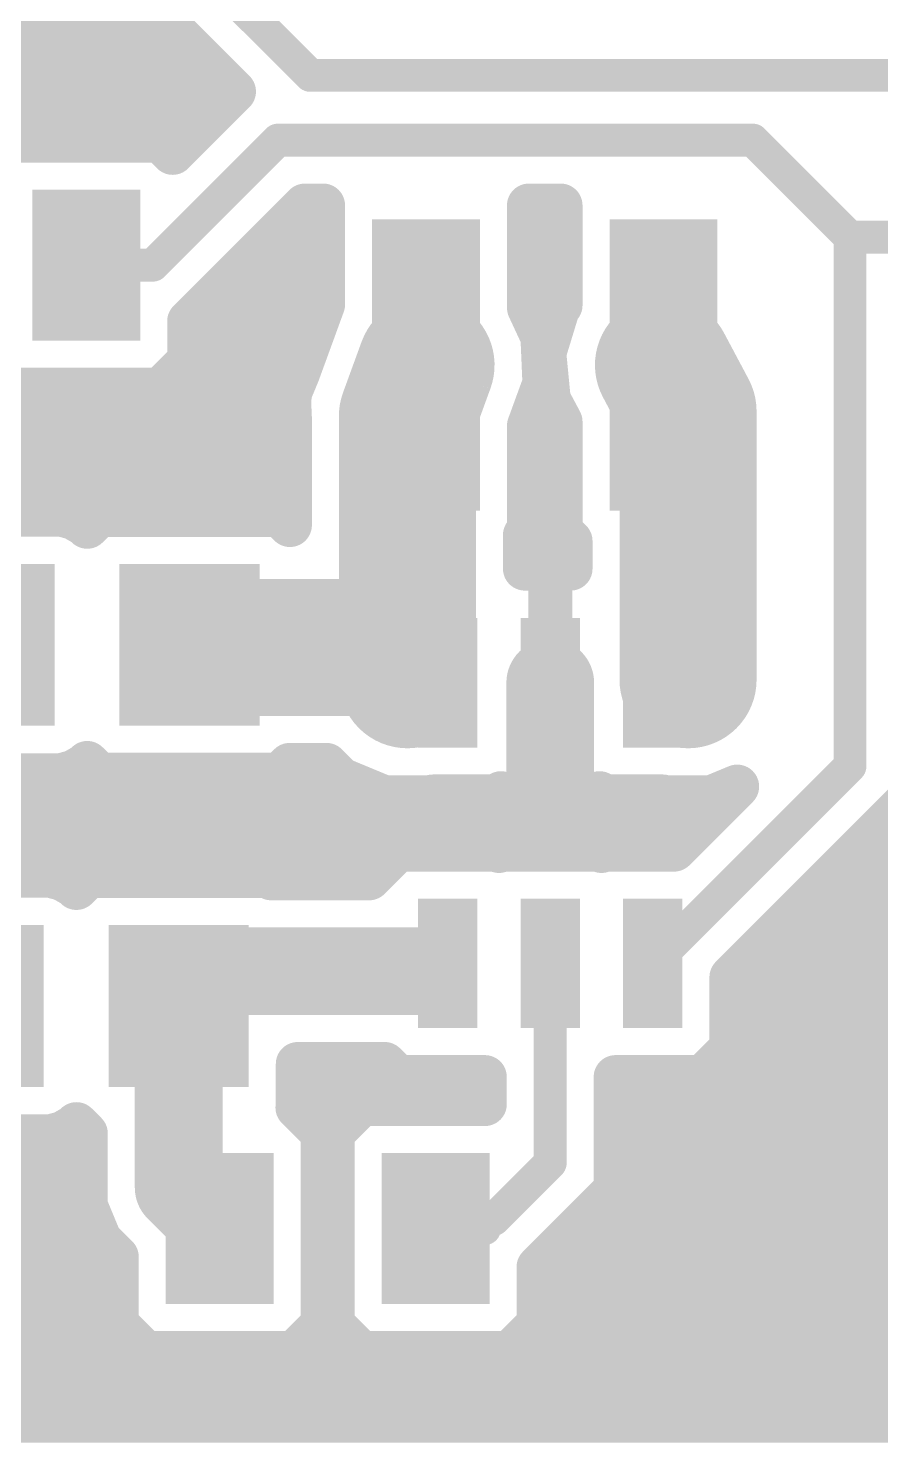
# Model space of a CAD drawing. Extents: x -40.6 to 40.6, y -25.6 to 25.6.
# Drawn here: x -25.71 to -17.82, y -25.57 to -12.46 of the extents above; entities that cross this region are included whole.
import ezdxf

# ---------------------------------------------------------------- set-up
doc = ezdxf.new("R2010")
doc.units = 0
doc.layers.add('16', color=175, linetype='CONTINUOUS')

# ---------------------------------------------------------------- blocks, each defined once
blk = doc.blocks.new('RECT')
blk.add_solid([(-0.5, -0.5), (0.5, -0.5), (-0.5, 0.5), (0.5, 0.5)])

msp = doc.modelspace()

# ---------------------------------------------------------------- linework, layer by layer
at = {"layer": '16'}
for points, const_width in [([(-23.1, -12.9), (-25.5, -10.5)], 0.3048), ([(-25.5292, -11.3272), (-23.8064, -13.05)], 0.4064), ([(-40.3519, -12.5984), (-24.258, -12.5984)], 0.4064), ([(-29.7665, -13.0048), (-23.8516, -13.0048)], 0.4064), ([(-16.4, -12.9), (-23.1, -12.9)], 0.3048), ([(-23.8064, -13.05), (-24.0056, -13.2492)], 0.4064), ([(-24.0056, -13.2492), (-24.3751, -13.6186)], 0.4064), ([(-29.429, -13.4112), (-24.1676, -13.4112)], 0.4064), ([(-25.8637, -13.5054), (-26.1292, -13.7709)], 0.4064), ([(-24.4883, -13.5054), (-25.8637, -13.5054)], 0.4064), ([(-24.5586, -14.6586), (-23.4, -13.5)], 0.3048), ([(-24.3751, -13.6186), (-24.4883, -13.5054)], 0.4064), ([(-23.4, -13.5), (-19, -13.5)], 0.3048), ([(-19, -13.5), (-18.1, -14.4)], 0.3048), ([(-24.2228, -15.1792), (-23.1492, -14.1056)], 0.4064), ([(-23.2676, -14.224), (-22.9808, -14.224)], 0.4064), ([(-23.1492, -14.1056), (-22.9808, -14.1056)], 0.4064), ([(-22.9808, -14.1056), (-22.9808, -15.0221)], 0.4064), ([(-21.0744, -15.0535), (-21.0744, -14.1056)], 0.4064), ([(-21.0744, -14.1056), (-20.7808, -14.1056)], 0.4064), ([(-21.0744, -14.224), (-20.7808, -14.224)], 0.4064), ([(-20.7808, -14.1056), (-20.7808, -15.0301)], 0.4064), ([(-18.1, -19.301), (-18.1, -14.4)], 0.3048), ([(-18.1, -14.4), (-16.5, -14.4)], 0.3048), ([(-25.176, -14.6586), (-24.5586, -14.6586)], 0.3048), ([(-23.674, -14.6304), (-22.9808, -14.6304)], 0.4064), ([(-21.0744, -14.6304), (-20.7808, -14.6304)], 0.4064), ([(-24.0804, -15.0368), (-22.9862, -15.0368)], 0.4064), ([(-22.9808, -15.0221), (-23.2143, -15.6619)], 0.4064), ([(-21.0744, -15.0368), (-20.7864, -15.0368)], 0.4064), ([(-20.9497, -15.3216), (-21.0744, -15.0535)], 0.4064), ([(-20.8052, -15.0597), (-20.9316, -15.4737)], 0.4064), ([(-20.7808, -15.0301), (-20.8052, -15.0597)], 0.4064), ([(-24.2228, -15.5463), (-24.2228, -15.1792)], 0.4064), ([(-22.0276, -15.5844), (-22.2, -16.0568)], 1.27), ([(-19.8276, -15.5844), (-19.6, -16.012)], 1.27), ([(-20.9311, -15.7541), (-20.9497, -15.3216)], 0.4064), ([(-24.2228, -15.4432), (-23.1345, -15.4432)], 0.4064), ([(-20.9444, -15.4432), (-20.9223, -15.4432)], 0.4064), ([(-20.9316, -15.4737), (-20.8899, -15.9046)], 0.4064), ([(-26.1292, -15.5463), (-25.8637, -15.8118)], 0.4064), ([(-24.4883, -15.8118), (-24.2228, -15.5463)], 0.4064), ([(-23.2143, -15.6619), (-23.2882, -15.8403)], 0.4064), ([(-22.2, -16.0568), (-22.2, -18.2)], 1.27), ([(-19.6, -16.012), (-19.6, -18.5)], 1.27), ([(-21.0744, -16.1467), (-20.9311, -15.7541)], 0.4064), ([(-40.3519, -15.8496), (-23.2882, -15.8496)], 0.4064), ([(-25.8637, -15.8118), (-24.4883, -15.8118)], 0.4064), ([(-23.2882, -15.8644), (-23.2965, -15.8871)], 0.4064), ([(-23.2965, -15.8871), (-23.2882, -16.0801)], 0.4064), ([(-23.2882, -15.8403), (-23.2882, -15.8644)], 0.4064), ([(-20.966, -15.8496), (-20.8952, -15.8496)], 0.4064), ([(-20.8899, -15.9046), (-20.7808, -16.1096)], 0.4064), ([(-23.2882, -16.0801), (-23.2882, -17.0671)], 0.4064), ([(-21.0744, -17.1221), (-21.0744, -16.1467)], 0.4064), ([(-20.7808, -16.1096), (-20.7808, -17.1221)], 0.4064), ([(-40.3519, -16.256), (-23.2882, -16.256)], 0.4064), ([(-21.0744, -16.256), (-20.7808, -16.256)], 0.4064), ([(-40.3519, -16.6624), (-23.2882, -16.6624)], 0.4064), ([(-21.0744, -16.6624), (-20.7808, -16.6624)], 0.4064), ([(-25.4092, -16.9696), (-25.9976, -16.9696)], 0.4064), ([(-25.2929, -17.0008), (-25.4092, -16.9696)], 0.4064), ([(-25.0571, -16.9736), (-25.1666, -17.0831)], 0.4064), ([(-23.3817, -16.9736), (-25.0571, -16.9736)], 0.4064), ([(-23.2882, -17.0671), (-23.3817, -16.9736)], 0.4064), ([(-25.1887, -17.0609), (-25.2929, -17.0008)], 0.4064), ([(-25.1666, -17.0831), (-25.1887, -17.0609)], 0.4064), ([(-25.1808, -17.0688), (-25.1523, -17.0688)], 0.4064), ([(-21.0744, -17.0688), (-20.7808, -17.0688)], 0.4064), ([(-21.1118, -17.1595), (-21.0744, -17.1221)], 0.4064), ([(-21.1118, -17.4706), (-21.1118, -17.1595)], 0.4064), ([(-20.7808, -17.1221), (-20.6882, -17.2147)], 0.4064), ([(-20.6882, -17.2147), (-20.6882, -17.4706)], 0.4064), ([(-20.8768, -17.4706), (-21.1118, -17.4706)], 0.4064), ([(-20.6882, -17.4706), (-20.8768, -17.4706)], 0.4064), ([(-20.8768, -17.4706), (-20.8768, -18.5278)], 0.4064), ([(-20.8768, -18.5278), (-20.8768, -17.4706)], 0.4064), ([(-20.8768, -17.4752), (-20.8768, -17.4752)], 0.4064), ([(-24.2194, -18.1768), (-24.1962, -18.2)], 1.27), ([(-24.1962, -18.2), (-22.2, -18.2)], 1.27), ([(-22.2, -18.2), (-22.2, -18.5)], 1.27), ([(-20.8768, -17.8816), (-20.8768, -17.8816)], 0.4064), ([(-20.8768, -18.288), (-20.8768, -18.288)], 0.4064), ([(-20.8768, -18.5278), (-20.8768, -19.8)], 0.8128), ([(-20.8768, -19.585), (-20.8768, -18.5278)], 0.4064), ([(-20.8768, -18.5278), (-20.8768, -18.5278)], 0.4064), ([(-20.8768, -18.5278), (-20.8768, -19.585)], 0.4064), ([(-20.8768, -18.5278), (-20.8768, -18.5278)], 0.4064), ([(-21.7546, -18.6), (-22.2, -18.5)], 0.254), ([(-21.8268, -18.5278), (-21.7546, -18.6)], 0.254), ([(-19.9268, -18.5278), (-19.899, -18.5)], 0.254), ([(-19.899, -18.5), (-19.6, -18.5)], 0.254), ([(-19.6, -18.5), (-19.3, -18.5)], 0.254), ([(-20.8768, -18.6944), (-20.8768, -18.6944)], 0.4064), ([(-20.8768, -19.1008), (-20.8768, -19.1008)], 0.4064), ([(-25.2929, -19.3528), (-25.1887, -19.2927)], 0.4064), ([(-25.1887, -19.2927), (-25.1666, -19.2705)], 0.4064), ([(-25.1666, -19.2705), (-25.0571, -19.38)], 0.4064), ([(-23.3817, -19.38), (-23.2899, -19.2882)], 0.4064), ([(-23.2899, -19.2882), (-22.9507, -19.2882)], 0.4064), ([(-22.9507, -19.2882), (-22.8164, -19.4225)], 0.4064), ([(-25.9976, -19.384), (-25.4092, -19.384)], 0.4064), ([(-25.4092, -19.384), (-25.2929, -19.3528)], 0.4064), ([(-25.0571, -19.38), (-23.3817, -19.38)], 0.4064), ([(-22.8164, -19.4225), (-22.4165, -19.5882)], 0.4064), ([(-19.9268, -21.1278), (-18.1, -19.301)], 0.3048), ([(-28.9237, -19.5072), (-22.612, -19.5072)], 0.4064), ([(-25.6, -19.8), (-26.2194, -19.8)], 0.8128), ([(-20.8768, -19.8), (-25.6, -19.8)], 0.8128), ([(-22.4165, -19.5882), (-21.9835, -19.5882)], 0.4064), ([(-21.9835, -19.5882), (-21.9662, -19.581)], 0.4064), ([(-21.9662, -19.581), (-21.3641, -19.581)], 0.4064), ([(-21.3641, -19.581), (-21.3338, -19.5507)], 0.4064), ([(-21.3338, -19.5507), (-21.3283, -19.5538)], 0.4064), ([(-21.3283, -19.5538), (-21.212, -19.585)], 0.4064), ([(-21.212, -19.585), (-20.8768, -19.585)], 0.4064), ([(-20.8768, -19.5072), (-20.8768, -19.5072)], 0.4064), ([(-20.8768, -19.585), (-20.5416, -19.585)], 0.4064), ([(-20.5416, -19.585), (-20.4253, -19.5538)], 0.4064), ([(-20.4253, -19.5538), (-20.4198, -19.5507)], 0.4064), ([(-20.4198, -19.5507), (-20.3895, -19.581)], 0.4064), ([(-20.3895, -19.581), (-19.8338, -19.581)], 0.4064), ([(-19.8338, -19.581), (-19.8165, -19.5882)], 0.4064), ([(-19.8165, -19.5882), (-19.3835, -19.5882)], 0.4064), ([(-19.1447, -19.4893), (-19.73, -20.0746)], 0.4064), ([(-19.3835, -19.5882), (-19.1447, -19.4893)], 0.4064), ([(-19.188, -19.5072), (-19.1626, -19.5072)], 0.4064), ([(-17.8492, -19.9066), (-17.4944, -19.5518)], 0.4064), ([(-28.5863, -19.9136), (-19.569, -19.9136)], 0.4064), ([(-19.1986, -21.256), (-17.8492, -19.9066)], 0.4064), ([(-17.8562, -19.9136), (-10.1156, -19.9136)], 0.4064), ([(-22.2895, -20.0746), (-22.555, -20.3401)], 0.4064), ([(-21.3641, -20.0746), (-22.2895, -20.0746)], 0.4064), ([(-21.3518, -20.0869), (-21.3641, -20.0746)], 0.4064), ([(-21.3395, -20.0746), (-21.3518, -20.0869)], 0.4064), ([(-20.4141, -20.0746), (-21.3395, -20.0746)], 0.4064), ([(-20.4018, -20.0869), (-20.4141, -20.0746)], 0.4064), ([(-20.3895, -20.0746), (-20.4018, -20.0869)], 0.4064), ([(-19.73, -20.0746), (-20.3895, -20.0746)], 0.4064), ([(-25.5092, -20.316), (-26.0976, -20.316)], 0.4064), ([(-25.3929, -20.3472), (-25.5092, -20.316)], 0.4064), ([(-25.4943, -20.32), (-22.5349, -20.32)], 0.4064), ([(-25.2887, -20.4073), (-25.3929, -20.3472)], 0.4064), ([(-25.1571, -20.32), (-25.2666, -20.4295)], 0.4064), ([(-23.4817, -20.32), (-25.1571, -20.32)], 0.4064), ([(-23.4613, -20.3404), (-23.4817, -20.32)], 0.4064), ([(-22.555, -20.3404), (-23.4613, -20.3404)], 0.4064), ([(-22.555, -20.3401), (-22.555, -20.3404)], 0.4064), ([(-18.2626, -20.32), (-13.0815, -20.32)], 0.4064), ([(-25.2666, -20.4295), (-25.2887, -20.4073)], 0.4064), ([(-18.669, -20.7264), (-17.4855, -20.7264)], 0.4064), ([(-24.3194, -21.5232), (-23.8962, -21.2)], 0.8128), ([(-23.8962, -21.2), (-22.3, -21.2)], 0.8128), ([(-22.3, -21.2), (-22.2, -21.2)], 0.8128), ([(-22.2, -21.2), (-22, -21.2)], 0.8128), ([(-19.0754, -21.1328), (-17.4968, -21.1328)], 0.4064), ([(-22.2, -21.2), (-22.3, -21.2)], 0.254), ([(-22.3, -21.2), (-22.2, -21.2)], 0.254), ([(-22, -21.2), (-22.2, -21.2)], 0.254), ([(-22, -21.2), (-22.2, -21.2)], 0.254), ([(-21.8546, -21.1), (-22, -21.2)], 0.254), ([(-21.8268, -21.1278), (-21.8546, -21.1)], 0.254), ([(-20.8768, -21.1278), (-20.8768, -22.9768)], 0.3048), ([(-19.1986, -21.9155), (-19.1986, -21.256)], 0.4064), ([(-24.3194, -23.205), (-24.3194, -21.5232)], 0.8128), ([(-19.1986, -21.5392), (-16.5114, -21.5392)], 0.4064), ([(-19.4641, -22.181), (-19.1986, -21.9155)], 0.4064), ([(-19.2287, -21.9456), (-17.4968, -21.9456)], 0.4064), ([(-23.2162, -22.4609), (-23.2162, -22.0596)], 0.4064), ([(-23.2162, -22.0596), (-22.4109, -22.0596)], 0.4064), ([(-22.4109, -22.0596), (-22.2895, -22.181)], 0.4064), ([(-22.2895, -22.181), (-21.4824, -22.181)], 0.4064), ([(-21.4824, -22.181), (-21.4824, -22.4322)], 0.4064), ([(-20.2712, -23.2276), (-20.2712, -22.181)], 0.4064), ([(-20.2712, -22.181), (-19.4641, -22.181)], 0.4064), ([(-23.2194, -22.4641), (-23.2162, -22.4609)], 0.4064), ([(-22.9858, -22.6977), (-23.2194, -22.4641)], 0.4064), ([(-23.2162, -22.352), (-21.4824, -22.352)], 0.4064), ([(-22.6267, -22.4322), (-22.8922, -22.6977)], 0.4064), ([(-21.4824, -22.4322), (-22.6267, -22.4322)], 0.4064), ([(-20.2712, -22.352), (-17.4968, -22.352)], 0.4064), ([(-26.0976, -22.7304), (-25.5092, -22.7304)], 0.4064), ([(-25.5092, -22.7304), (-25.3929, -22.6992)], 0.4064), ([(-25.3929, -22.6992), (-25.2887, -22.6391)], 0.4064), ([(-25.2887, -22.6391), (-25.2666, -22.6169)], 0.4064), ([(-25.2666, -22.6169), (-25.179, -22.7045)], 0.4064), ([(-25.179, -22.7045), (-25.179, -23.376)], 0.4064), ([(-22.9858, -24.4731), (-22.9858, -22.6977)], 0.4064), ([(-22.8922, -22.6977), (-22.8922, -24.4731)], 0.4064), ([(-29.6303, -22.7584), (-25.179, -22.7584)], 0.4064), ([(-22.9858, -22.7584), (-22.8922, -22.7584)], 0.4064), ([(-20.2712, -22.7584), (-17.202, -22.7584)], 0.4064), ([(-23.939, -23.5854), (-24.3194, -23.205)], 0.8128), ([(-20.8768, -22.9768), (-21.4, -23.5)], 0.3048), ([(-29.6464, -23.1648), (-25.179, -23.1648)], 0.4064), ([(-22.9858, -23.1648), (-22.8922, -23.1648)], 0.4064), ([(-20.8798, -23.8362), (-20.2712, -23.2276)], 0.4064), ([(-20.2712, -23.1648), (-15.3492, -23.1648)], 0.4064), ([(-25.179, -23.376), (-25.0481, -23.6919)], 0.4064), ([(-29.8177, -23.5712), (-25.0981, -23.5712)], 0.4064), ([(-22.9858, -23.5712), (-22.8922, -23.5712)], 0.4064), ([(-21.4854, -23.5854), (-21.939, -23.5854)], 0.3048), ([(-21.4, -23.5), (-21.4854, -23.5854)], 0.254), ([(-20.6148, -23.5712), (-15.3492, -23.5712)], 0.4064), ([(-25.0481, -23.6919), (-24.8922, -23.8479)], 0.4064), ([(-24.8922, -23.8479), (-24.8922, -24.4731)], 0.4064), ([(-20.9858, -23.9422), (-20.8798, -23.8362)], 0.4064), ([(-30.272, -23.9776), (-24.8922, -23.9776)], 0.4064), ([(-22.9858, -23.9776), (-22.8922, -23.9776)], 0.4064), ([(-20.9858, -24.4731), (-20.9858, -23.9422)], 0.4064), ([(-20.9858, -23.9776), (-15.2354, -23.9776)], 0.4064), ([(-39.4788, -24.384), (-24.8922, -24.384)], 0.4064), ([(-22.9858, -24.384), (-22.8922, -24.384)], 0.4064), ([(-20.9858, -24.384), (-15.2354, -24.384)], 0.4064), ([(-24.8922, -24.4731), (-24.6267, -24.7386)], 0.4064), ([(-23.2513, -24.7386), (-22.9858, -24.4731)], 0.4064), ([(-22.8922, -24.4731), (-22.6267, -24.7386)], 0.4064), ([(-21.2513, -24.7386), (-20.9858, -24.4731)], 0.4064), ([(-39.126, -24.7904), (-15.0259, -24.7904)], 0.4064), ([(-24.6267, -24.7386), (-23.2513, -24.7386)], 0.4064), ([(-22.6267, -24.7386), (-21.2513, -24.7386)], 0.4064), ([(-38.8985, -25.1968), (11.8785, -25.1968)], 0.4064), ([(38.5318, -25.3659), (-38.3311, -25.3659)], 0.4064)]:
    msp.add_lwpolyline(points, dxfattribs=dict(at, const_width=const_width))
for points, const_width in [([(-24.258, -12.7, 1), (-24.258, -12.4968)], 0.2032), ([(-23.8516, -13.1064, 1), (-23.8516, -12.9032)], 0.2032), ([(-23.1, -12.8238, 1), (-23.1, -12.9762)], 0.1524), ([(-23.1539, -12.9539, 1), (-23.0461, -12.8461)], 0.1524), ([(-23.7346, -13.1218, 1), (-23.8783, -12.9782)], 0.2032), ([(-23.8783, -13.1218, 1), (-23.7346, -12.9782)], 0.2032), ([(-24.0774, -13.1773, 1), (-23.9338, -13.321)], 0.2032), ([(-23.9338, -13.321, 1), (-24.0774, -13.1773)], 0.2032), ([(-24.1676, -13.5128, 1), (-24.1676, -13.3096)], 0.2032), ([(-25.7919, -13.5772, 1), (-25.9356, -13.4336)], 0.2032), ([(-24.4164, -13.4336, 1), (-24.5601, -13.5772)], 0.2032), ([(-24.4883, -13.607, 1), (-24.4883, -13.4038)], 0.2032), ([(-23.4, -13.4238, 1), (-23.4, -13.5762)], 0.1524), ([(-23.3461, -13.5539, 1), (-23.4539, -13.4461)], 0.1524), ([(-18.9461, -13.4461, 1), (-19.0539, -13.5539)], 0.1524), ([(-19, -13.5762, 1), (-19, -13.4238)], 0.1524), ([(-24.4469, -13.5468, 1), (-24.3032, -13.6905)], 0.2032), ([(-24.4469, -13.6905, 1), (-24.3032, -13.5468)], 0.2032), ([(-23.2676, -14.1224, 1), (-23.2676, -14.3256)], 0.2032), ([(-23.1492, -14.004, 1), (-23.1492, -14.2072)], 0.2032), ([(-23.0773, -14.1774, 1), (-23.221, -14.0338)], 0.2032), ([(-22.8792, -14.1056, 1), (-23.0824, -14.1056)], 0.2032), ([(-22.9808, -14.2072, 1), (-22.9808, -14.004)], 0.2032), ([(-22.9808, -14.3256, 1), (-22.9808, -14.1224)], 0.2032), ([(-20.9728, -14.1056, 1), (-21.176, -14.1056)], 0.2032), ([(-21.0744, -14.004, 1), (-21.0744, -14.2072)], 0.2032), ([(-21.0744, -14.1224, 1), (-21.0744, -14.3256)], 0.2032), ([(-20.6792, -14.1056, 1), (-20.8824, -14.1056)], 0.2032), ([(-20.7808, -14.2072, 1), (-20.7808, -14.004)], 0.2032), ([(-20.7808, -14.3256, 1), (-20.7808, -14.1224)], 0.2032), ([(-18.0238, -14.4, 1), (-18.1762, -14.4)], 0.1524), ([(-18.1, -14.3238, 1), (-18.1, -14.4762)], 0.1524), ([(-18.1539, -14.4539, 1), (-18.0461, -14.3461)], 0.1524), ([(-25.176, -14.5824, 1), (-25.176, -14.7348)], 0.1524), ([(-24.6125, -14.6047, 1), (-24.5047, -14.7125)], 0.1524), ([(-24.5586, -14.7348, 1), (-24.5586, -14.5824)], 0.1524), ([(-23.674, -14.5288, 1), (-23.674, -14.732)], 0.2032), ([(-22.9808, -14.732, 1), (-22.9808, -14.5288)], 0.2032), ([(-21.0744, -14.5288, 1), (-21.0744, -14.732)], 0.2032), ([(-20.7808, -14.732, 1), (-20.7808, -14.5288)], 0.2032), ([(-24.0804, -14.9352, 1), (-24.0804, -15.1384)], 0.2032), ([(-23.0824, -15.0221, 1), (-22.8792, -15.0221)], 0.2032), ([(-22.8854, -15.0569, 1), (-23.0762, -14.9873)], 0.2032), ([(-22.9862, -15.1384, 1), (-22.9862, -14.9352)], 0.2032), ([(-21.0744, -14.9352, 1), (-21.0744, -15.1384)], 0.2032), ([(-20.9823, -15.0106, 1), (-21.1665, -15.0963)], 0.2032), ([(-20.8836, -14.9951, 1), (-20.7268, -15.1243)], 0.2032), ([(-20.708, -15.0893, 1), (-20.9024, -15.03)], 0.2032), ([(-20.8824, -15.0301, 1), (-20.6792, -15.0301)], 0.2032), ([(-20.7024, -15.0946, 1), (-20.8592, -14.9655)], 0.2032), ([(-20.7864, -15.1384, 1), (-20.7864, -14.9352)], 0.2032), ([(-24.1212, -15.1792, 1), (-24.3244, -15.1792)], 0.2032), ([(-24.2946, -15.1074, 1), (-24.151, -15.2511)], 0.2032), ([(-21.7293, -15.6932, 1), (-22.3259, -15.4756)], 0.635), ([(-21.176, -15.0535, 1), (-20.9728, -15.0535)], 0.2032), ([(-19.5473, -15.4352, 1), (-20.1079, -15.7336)], 0.635), ([(-20.8481, -15.3173, 1), (-21.0512, -15.326)], 0.2032), ([(-21.0418, -15.3645, 1), (-20.8575, -15.2788)], 0.2032), ([(-24.2228, -15.3416, 1), (-24.2228, -15.5448)], 0.2032), ([(-23.1345, -15.5448, 1), (-23.1345, -15.3416)], 0.2032), ([(-20.9444, -15.3416, 1), (-20.9444, -15.5448)], 0.2032), ([(-20.8305, -15.4639, 1), (-21.0327, -15.4835)], 0.2032), ([(-20.9223, -15.5448, 1), (-20.9223, -15.3416)], 0.2032), ([(-24.3244, -15.5463, 1), (-24.1212, -15.5463)], 0.2032), ([(-24.151, -15.6182, 1), (-24.2946, -15.4745)], 0.2032), ([(-23.1204, -15.7008, 1), (-23.3081, -15.623)], 0.2032), ([(-21.8825, -16.0568, 1), (-22.5175, -16.0568)], 0.635), ([(-21.0288, -15.4441, 1), (-20.8344, -15.5034)], 0.2032), ([(-19.2825, -16.012, 1), (-19.9175, -16.012)], 0.635), ([(-23.3097, -15.627, 1), (-23.1188, -15.6967)], 0.2032), ([(-20.8357, -15.789, 1), (-21.0266, -15.7193)], 0.2032), ([(-19.8803, -16.1612, 1), (-19.3197, -15.8628)], 0.635), ([(-25.9356, -15.8836, 1), (-25.7919, -15.74)], 0.2032), ([(-24.5601, -15.74, 1), (-24.4164, -15.8836)], 0.2032), ([(-24.4883, -15.9134, 1), (-24.4883, -15.7102)], 0.2032), ([(-23.1949, -15.8827, 1), (-23.398, -15.8914)], 0.2032), ([(-23.1866, -15.8403, 1), (-23.3898, -15.8403)], 0.2032), ([(-23.3821, -15.8015, 1), (-23.1943, -15.8792)], 0.2032), ([(-23.1928, -15.8993, 1), (-23.3836, -15.8296)], 0.2032), ([(-23.2882, -15.9512, 1), (-23.2882, -15.748)], 0.2032), ([(-22.4983, -15.948, 1), (-21.9017, -16.1656)], 0.635), ([(-20.966, -15.748, 1), (-20.966, -15.9512)], 0.2032), ([(-21.0326, -15.7585, 1), (-20.8296, -15.7498)], 0.2032), ([(-20.8002, -15.8569, 1), (-20.9796, -15.9524)], 0.2032), ([(-20.8952, -15.9512, 1), (-20.8952, -15.748)], 0.2032), ([(-23.3919, -15.8522, 1), (-23.201, -15.9219)], 0.2032), ([(-23.3898, -15.8644, 1), (-23.1866, -15.8644)], 0.2032), ([(-20.991, -15.9144, 1), (-20.7888, -15.8948)], 0.2032), ([(-23.1866, -16.0801, 1), (-23.3898, -16.0801)], 0.2032), ([(-23.3897, -16.0844, 1), (-23.1867, -16.0757)], 0.2032), ([(-20.9728, -16.1467, 1), (-21.176, -16.1467)], 0.2032), ([(-20.6792, -16.1096, 1), (-20.8824, -16.1096)], 0.2032), ([(-20.8705, -16.1573, 1), (-20.6911, -16.0619)], 0.2032), ([(-23.2882, -16.3576, 1), (-23.2882, -16.1544)], 0.2032), ([(-21.0744, -16.1544, 1), (-21.0744, -16.3576)], 0.2032), ([(-21.1698, -16.1119, 1), (-20.979, -16.1815)], 0.2032), ([(-20.7808, -16.3576, 1), (-20.7808, -16.1544)], 0.2032), ([(-23.2882, -16.764, 1), (-23.2882, -16.5608)], 0.2032), ([(-21.0744, -16.5608, 1), (-21.0744, -16.764)], 0.2032), ([(-20.7808, -16.764, 1), (-20.7808, -16.5608)], 0.2032), ([(-25.3829, -16.8715, 1), (-25.4355, -17.0677)], 0.2032), ([(-25.4092, -17.0712, 1), (-25.4092, -16.868)], 0.2032), ([(-25.0571, -16.872, 1), (-25.0571, -17.0752)], 0.2032), ([(-24.9853, -17.0454, 1), (-25.129, -16.9018)], 0.2032), ([(-23.3098, -16.9018, 1), (-23.4535, -17.0454)], 0.2032), ([(-23.3817, -17.0752, 1), (-23.3817, -16.872)], 0.2032), ([(-25.2421, -16.9128, 1), (-25.3437, -17.0887)], 0.2032), ([(-25.3192, -17.0989, 1), (-25.2666, -16.9026)], 0.2032), ([(-25.1168, -16.9891, 1), (-25.2605, -17.1328)], 0.2032), ([(-25.1808, -16.9672, 1), (-25.1808, -17.1704)], 0.2032), ([(-25.2395, -17.1489, 1), (-25.1379, -16.973)], 0.2032), ([(-25.1523, -17.1704, 1), (-25.1523, -16.9672)], 0.2032), ([(-23.36, -17.1389, 1), (-23.2164, -16.9952)], 0.2032), ([(-21.0744, -16.9672, 1), (-21.0744, -17.1704)], 0.2032), ([(-20.7808, -17.1704, 1), (-20.7808, -16.9672)], 0.2032), ([(-25.2384, -17.0112, 1), (-25.0947, -17.1549)], 0.2032), ([(-25.2384, -17.1549, 1), (-25.0947, -17.0112)], 0.2032), ([(-23.3898, -17.0671, 1), (-23.1866, -17.0671)], 0.2032), ([(-21.0102, -17.1595, 1), (-21.2134, -17.1595)], 0.2032), ([(-21.1836, -17.0877, 1), (-21.04, -17.2314)], 0.2032), ([(-21.176, -17.1221, 1), (-20.9728, -17.1221)], 0.2032), ([(-21.0026, -17.194, 1), (-21.1462, -17.0503)], 0.2032), ([(-20.709, -17.0503, 1), (-20.8526, -17.194)], 0.2032), ([(-20.8824, -17.1221, 1), (-20.6792, -17.1221)], 0.2032), ([(-20.5866, -17.2147, 1), (-20.7898, -17.2147)], 0.2032), ([(-20.76, -17.2866, 1), (-20.6164, -17.1429)], 0.2032), ([(-21.1118, -17.369, 1), (-21.1118, -17.5722)], 0.2032), ([(-20.8768, -17.369, 1), (-20.8768, -17.5722)], 0.2032), ([(-20.7752, -17.4706, 1), (-20.9784, -17.4706)], 0.2032), ([(-20.7752, -17.4706, 1), (-20.9784, -17.4706)], 0.2032), ([(-20.8768, -17.3736, 1), (-20.8768, -17.5768)], 0.2032), ([(-20.8768, -17.5722, 1), (-20.8768, -17.369)], 0.2032), ([(-20.8768, -17.5768, 1), (-20.8768, -17.3736)], 0.2032), ([(-20.6882, -17.5722, 1), (-20.6882, -17.369)], 0.2032), ([(-21.2134, -17.4706, 1), (-21.0102, -17.4706)], 0.2032), ([(-20.7898, -17.4706, 1), (-20.5866, -17.4706)], 0.2032), ([(-23.9949, -17.9523, 1), (-24.4439, -18.4013)], 0.635), ([(-24.1962, -17.8825, 1), (-24.1962, -18.5175)], 0.635), ([(-24.4207, -18.4245, 1), (-23.9717, -17.9755)], 0.635), ([(-21.8825, -18.2, 1), (-22.5175, -18.2)], 0.635), ([(-22.2, -18.5175, 1), (-22.2, -17.8825)], 0.635), ([(-20.8768, -17.78, 1), (-20.8768, -17.9832)], 0.2032), ([(-20.8768, -17.9832, 1), (-20.8768, -17.78)], 0.2032), ([(-22.5175, -18.2, 1), (-21.8825, -18.2)], 0.635), ([(-20.8768, -18.1864, 1), (-20.8768, -18.3896)], 0.2032), ([(-20.8768, -18.3896, 1), (-20.8768, -18.1864)], 0.2032), ([(-22.5175, -18.5, 1), (-21.8825, -18.5)], 0.635), ([(-20.6736, -18.5278, 1), (-21.08, -18.5278)], 0.4064), ([(-19.9175, -18.5, 1), (-19.2825, -18.5)], 0.635), ([(-20.7752, -18.5278, 1), (-20.9784, -18.5278)], 0.2032), ([(-20.8768, -18.4262, 1), (-20.8768, -18.6294)], 0.2032), ([(-20.7752, -18.5278, 1), (-20.9784, -18.5278)], 0.2032), ([(-20.8768, -18.4262, 1), (-20.8768, -18.6294)], 0.2032), ([(-20.8768, -18.6294, 1), (-20.8768, -18.4262)], 0.2032), ([(-20.8768, -18.6294, 1), (-20.8768, -18.4262)], 0.2032), ([(-22.1861, -18.438, 1), (-22.2139, -18.562)], 0.127), ([(-21.7819, -18.4829, 1), (-21.8717, -18.5727)], 0.127), ([(-21.7685, -18.662, 1), (-21.7407, -18.538)], 0.127), ([(-20.9784, -18.5278, 1), (-20.7752, -18.5278)], 0.2032), ([(-20.9784, -18.5278, 1), (-20.7752, -18.5278)], 0.2032), ([(-19.9717, -18.4829, 1), (-19.8819, -18.5727)], 0.127), ([(-19.899, -18.4365, 1), (-19.899, -18.5635)], 0.127), ([(-19.8541, -18.5449, 1), (-19.9439, -18.4551)], 0.127), ([(-19.6, -18.4365, 1), (-19.6, -18.5635)], 0.127), ([(-19.6, -18.5635, 1), (-19.6, -18.4365)], 0.127), ([(-19.3, -18.5635, 1), (-19.3, -18.4365)], 0.127), ([(-21.7995, -18.6449, 1), (-21.7097, -18.5551)], 0.127), ([(-20.8768, -18.5928, 1), (-20.8768, -18.796)], 0.2032), ([(-20.8768, -18.796, 1), (-20.8768, -18.5928)], 0.2032), ([(-20.8768, -18.9992, 1), (-20.8768, -19.2024)], 0.2032), ([(-20.8768, -19.2024, 1), (-20.8768, -18.9992)], 0.2032), ([(-25.2605, -19.2208, 1), (-25.1168, -19.3645)], 0.2032), ([(-25.0947, -19.1987, 1), (-25.2384, -19.3424)], 0.2032), ([(-25.1379, -19.3806, 1), (-25.2395, -19.2047)], 0.2032), ([(-25.0947, -19.3424, 1), (-25.2384, -19.1987)], 0.2032), ([(-23.2899, -19.1866, 1), (-23.2899, -19.3898)], 0.2032), ([(-23.218, -19.36, 1), (-23.3617, -19.2164)], 0.2032), ([(-22.8789, -19.2164, 1), (-23.0226, -19.36)], 0.2032), ([(-22.9507, -19.3898, 1), (-22.9507, -19.1866)], 0.2032), ([(-25.4355, -19.2859, 1), (-25.3829, -19.4821)], 0.2032), ([(-25.4092, -19.4856, 1), (-25.4092, -19.2824)], 0.2032), ([(-25.3437, -19.2649, 1), (-25.2421, -19.4408)], 0.2032), ([(-25.2666, -19.451, 1), (-25.3192, -19.2547)], 0.2032), ([(-25.0571, -19.2784, 1), (-25.0571, -19.4816)], 0.2032), ([(-25.129, -19.4518, 1), (-24.9853, -19.3082)], 0.2032), ([(-23.4535, -19.3082, 1), (-23.3098, -19.4518)], 0.2032), ([(-23.3817, -19.4816, 1), (-23.3817, -19.2784)], 0.2032), ([(-22.7775, -19.3287, 1), (-22.8553, -19.5164)], 0.2032), ([(-22.8883, -19.4944, 1), (-22.7446, -19.3507)], 0.2032), ([(-18.1762, -19.301, 1), (-18.0238, -19.301)], 0.1524), ([(-18.0461, -19.3549, 1), (-18.1539, -19.2471)], 0.1524), ([(-25.6, -19.5968, 1), (-25.6, -20.0032)], 0.4064), ([(-25.6, -20.0032, 1), (-25.6, -19.5968)], 0.4064), ([(-22.612, -19.6088, 1), (-22.612, -19.4056)], 0.2032), ([(-22.4165, -19.4866, 1), (-22.4165, -19.6898)], 0.2032), ([(-22.4553, -19.6821, 1), (-22.3776, -19.4943)], 0.2032), ([(-22.0224, -19.4943, 1), (-21.9447, -19.6821)], 0.2032), ([(-21.9662, -19.4794, 1), (-21.9662, -19.6826)], 0.2032), ([(-21.9273, -19.6749, 1), (-22.005, -19.4871)], 0.2032), ([(-21.9835, -19.6898, 1), (-21.9835, -19.4866)], 0.2032), ([(-21.2829, -19.4627, 1), (-21.3846, -19.6386)], 0.2032), ([(-21.302, -19.4557, 1), (-21.3546, -19.652)], 0.2032), ([(-21.2619, -19.6225, 1), (-21.4056, -19.4788)], 0.2032), ([(-21.3791, -19.6418, 1), (-21.2774, -19.4659)], 0.2032), ([(-21.3641, -19.6826, 1), (-21.3641, -19.4794)], 0.2032), ([(-21.212, -19.4834, 1), (-21.212, -19.6866)], 0.2032), ([(-21.2383, -19.6831, 1), (-21.1857, -19.4869)], 0.2032), ([(-20.8768, -19.4056, 1), (-20.8768, -19.6088)], 0.2032), ([(-20.8768, -19.4834, 1), (-20.8768, -19.6866)], 0.2032), ([(-20.8768, -20.0032, 1), (-20.8768, -19.5968)], 0.4064), ([(-20.8768, -19.6088, 1), (-20.8768, -19.4056)], 0.2032), ([(-20.8768, -19.6866, 1), (-20.8768, -19.4834)], 0.2032), ([(-20.5679, -19.4869, 1), (-20.5153, -19.6831)], 0.2032), ([(-20.5416, -19.6866, 1), (-20.5416, -19.4834)], 0.2032), ([(-20.4762, -19.4659, 1), (-20.3745, -19.6418)], 0.2032), ([(-20.348, -19.4788, 1), (-20.4917, -19.6225)], 0.2032), ([(-20.3895, -19.4794, 1), (-20.3895, -19.6826)], 0.2032), ([(-20.369, -19.6386, 1), (-20.4707, -19.4627)], 0.2032), ([(-20.399, -19.652, 1), (-20.4516, -19.4557)], 0.2032), ([(-19.795, -19.4871, 1), (-19.8727, -19.6749)], 0.2032), ([(-19.8165, -19.4866, 1), (-19.8165, -19.6898)], 0.2032), ([(-19.8553, -19.6821, 1), (-19.7776, -19.4943)], 0.2032), ([(-19.8338, -19.6826, 1), (-19.8338, -19.4794)], 0.2032), ([(-19.4224, -19.4943, 1), (-19.3447, -19.6821)], 0.2032), ([(-19.3835, -19.6898, 1), (-19.3835, -19.4866)], 0.2032), ([(-19.188, -19.4056, 1), (-19.188, -19.6088)], 0.2032), ([(-19.0729, -19.5611, 1), (-19.2166, -19.4174)], 0.2032), ([(-19.1058, -19.5831, 1), (-19.1836, -19.3954)], 0.2032), ([(-19.1626, -19.6088, 1), (-19.1626, -19.4056)], 0.2032), ([(-21.4359, -19.5092, 1), (-21.2922, -19.6528)], 0.2032), ([(-20.9784, -19.585, 1), (-20.7752, -19.585)], 0.2032), ([(-20.9784, -19.585, 1), (-20.7752, -19.585)], 0.2032), ([(-20.4614, -19.6528, 1), (-20.3177, -19.5092)], 0.2032), ([(-21.08, -19.8, 1), (-20.6736, -19.8)], 0.4064), ([(-19.569, -20.0152, 1), (-19.569, -19.812)], 0.2032), ([(-17.8562, -19.812, 1), (-17.8562, -20.0152)], 0.2032), ([(-17.921, -19.8348, 1), (-17.7773, -19.9784)], 0.2032), ([(-17.7773, -19.9784, 1), (-17.921, -19.8348)], 0.2032), ([(-22.2895, -19.973, 1), (-22.2895, -20.1762)], 0.2032), ([(-22.2177, -20.1464, 1), (-22.3614, -20.0028)], 0.2032), ([(-21.2922, -20.0028, 1), (-21.4359, -20.1464)], 0.2032), ([(-21.4236, -20.015, 1), (-21.28, -20.1587)], 0.2032), ([(-21.3395, -19.973, 1), (-21.3395, -20.1762)], 0.2032), ([(-21.4237, -20.1587, 1), (-21.2799, -20.015)], 0.2032), ([(-21.2677, -20.1464, 1), (-21.4114, -20.0028)], 0.2032), ([(-21.3641, -20.1762, 1), (-21.3641, -19.973)], 0.2032), ([(-20.3422, -20.0028, 1), (-20.4859, -20.1464)], 0.2032), ([(-20.4736, -20.015, 1), (-20.3299, -20.1587)], 0.2032), ([(-20.3895, -19.973, 1), (-20.3895, -20.1762)], 0.2032), ([(-20.4736, -20.1587, 1), (-20.33, -20.015)], 0.2032), ([(-20.3177, -20.1464, 1), (-20.4614, -20.0028)], 0.2032), ([(-20.4141, -20.1762, 1), (-20.4141, -19.973)], 0.2032), ([(-19.8019, -20.0028, 1), (-19.6582, -20.1464)], 0.2032), ([(-19.73, -20.1762, 1), (-19.73, -19.973)], 0.2032), ([(-25.4829, -20.2179, 1), (-25.5355, -20.4141)], 0.2032), ([(-25.4943, -20.2184, 1), (-25.4943, -20.4216)], 0.2032), ([(-25.5092, -20.4176, 1), (-25.5092, -20.2144)], 0.2032), ([(-25.3421, -20.2592, 1), (-25.4437, -20.4351)], 0.2032), ([(-25.4192, -20.4453, 1), (-25.3666, -20.249)], 0.2032), ([(-25.1571, -20.2184, 1), (-25.1571, -20.4216)], 0.2032), ([(-25.0853, -20.3918, 1), (-25.229, -20.2482)], 0.2032), ([(-23.4098, -20.2482, 1), (-23.5535, -20.3918)], 0.2032), ([(-23.4613, -20.2388, 1), (-23.4613, -20.442)], 0.2032), ([(-23.5331, -20.4122, 1), (-23.3894, -20.2686)], 0.2032), ([(-23.4817, -20.4216, 1), (-23.4817, -20.2184)], 0.2032), ([(-22.4534, -20.3401, 1), (-22.6566, -20.3401)], 0.2032), ([(-22.6268, -20.2682, 1), (-22.4832, -20.4119)], 0.2032), ([(-22.555, -20.442, 1), (-22.555, -20.2388)], 0.2032), ([(-22.5349, -20.4216, 1), (-22.5349, -20.2184)], 0.2032), ([(-18.2626, -20.2184, 1), (-18.2626, -20.4216)], 0.2032), ([(-25.2168, -20.3355, 1), (-25.3605, -20.4792)], 0.2032), ([(-25.3384, -20.3576, 1), (-25.1947, -20.5013)], 0.2032), ([(-25.3395, -20.4953, 1), (-25.2379, -20.3194)], 0.2032), ([(-25.3384, -20.5013, 1), (-25.1947, -20.3576)], 0.2032), ([(-22.6566, -20.3404, 1), (-22.4534, -20.3404)], 0.2032), ([(-18.669, -20.6248, 1), (-18.669, -20.828)], 0.2032), ([(-23.8962, -20.9968, 1), (-23.8962, -21.4032)], 0.4064), ([(-23.7729, -21.3615, 1), (-24.0195, -21.0385)], 0.4064), ([(-22.3, -20.9968, 1), (-22.3, -21.4032)], 0.4064), ([(-22.2, -20.9968, 1), (-22.2, -21.4032)], 0.4064), ([(-22.3, -21.4032, 1), (-22.3, -20.9968)], 0.4064), ([(-22.2, -21.4032, 1), (-22.2, -20.9968)], 0.4064), ([(-22, -21.4032, 1), (-22, -20.9968)], 0.4064), ([(-19.0754, -21.0312, 1), (-19.0754, -21.2344)], 0.2032), ([(-22.3, -21.1365, 1), (-22.3, -21.2635)], 0.127), ([(-22.3, -21.1365, 1), (-22.3, -21.2635)], 0.127), ([(-22.2, -21.1365, 1), (-22.2, -21.2635)], 0.127), ([(-22.2, -21.1365, 1), (-22.2, -21.2635)], 0.127), ([(-22.2, -21.2635, 1), (-22.2, -21.1365)], 0.127), ([(-22.2, -21.2635, 1), (-22.2, -21.1365)], 0.127), ([(-22.036, -21.1477, 1), (-21.964, -21.2523)], 0.127), ([(-22, -21.2635, 1), (-22, -21.1365)], 0.127), ([(-22, -21.2635, 1), (-22, -21.1365)], 0.127), ([(-21.8097, -21.0551, 1), (-21.8995, -21.1449)], 0.127), ([(-21.8186, -21.1523, 1), (-21.8906, -21.0477)], 0.127), ([(-21.8717, -21.1727, 1), (-21.7819, -21.0829)], 0.127), ([(-20.8006, -21.1278, 1), (-20.953, -21.1278)], 0.1524), ([(-19.9807, -21.0739, 1), (-19.8729, -21.1817)], 0.1524), ([(-19.097, -21.256, 1), (-19.3002, -21.256)], 0.2032), ([(-19.2704, -21.1842, 1), (-19.1268, -21.3279)], 0.2032), ([(-24.1162, -21.5232, 1), (-24.5226, -21.5232)], 0.4064), ([(-24.4427, -21.3617, 1), (-24.1961, -21.6847)], 0.4064), ([(-19.1986, -21.4376, 1), (-19.1986, -21.6408)], 0.2032), ([(-19.2287, -21.844, 1), (-19.2287, -22.0472)], 0.2032), ([(-19.1268, -21.9874, 1), (-19.2704, -21.8437)], 0.2032), ([(-23.1146, -22.0596, 1), (-23.3178, -22.0596)], 0.2032), ([(-23.2162, -21.958, 1), (-23.2162, -22.1612)], 0.2032), ([(-22.3391, -21.9878, 1), (-22.4828, -22.1314)], 0.2032), ([(-22.4109, -22.1612, 1), (-22.4109, -21.958)], 0.2032), ([(-19.3002, -21.9155, 1), (-19.097, -21.9155)], 0.2032), ([(-22.2895, -22.0794, 1), (-22.2895, -22.2826)], 0.2032), ([(-22.3614, -22.2528, 1), (-22.2177, -22.1092)], 0.2032), ([(-21.3808, -22.181, 1), (-21.584, -22.181)], 0.2032), ([(-21.4824, -22.2826, 1), (-21.4824, -22.0794)], 0.2032), ([(-20.1696, -22.181, 1), (-20.3728, -22.181)], 0.2032), ([(-20.2712, -22.0794, 1), (-20.2712, -22.2826)], 0.2032), ([(-19.5359, -22.1092, 1), (-19.3922, -22.2528)], 0.2032), ([(-19.4641, -22.2826, 1), (-19.4641, -22.0794)], 0.2032), ([(-23.1475, -22.3923, 1), (-23.2912, -22.5359)], 0.2032), ([(-23.2162, -22.2504, 1), (-23.2162, -22.4536)], 0.2032), ([(-23.1444, -22.5328, 1), (-23.288, -22.389)], 0.2032), ([(-22.6267, -22.3306, 1), (-22.6267, -22.5338)], 0.2032), ([(-22.5549, -22.504, 1), (-22.6986, -22.3604)], 0.2032), ([(-21.4824, -22.4536, 1), (-21.4824, -22.2504)], 0.2032), ([(-21.4824, -22.5338, 1), (-21.4824, -22.3306)], 0.2032), ([(-20.2712, -22.2504, 1), (-20.2712, -22.4536)], 0.2032), ([(-23.2912, -22.3922, 1), (-23.1476, -22.536)], 0.2032), ([(-23.3178, -22.4609, 1), (-23.1146, -22.4609)], 0.2032), ([(-21.584, -22.4322, 1), (-21.3808, -22.4322)], 0.2032), ([(-25.5355, -22.6323, 1), (-25.4829, -22.8285)], 0.2032), ([(-25.5092, -22.832, 1), (-25.5092, -22.6288)], 0.2032), ([(-25.4437, -22.6113, 1), (-25.3421, -22.7872)], 0.2032), ([(-25.3666, -22.7974, 1), (-25.4192, -22.6011)], 0.2032), ([(-25.3605, -22.5672, 1), (-25.2168, -22.7109)], 0.2032), ([(-25.1947, -22.5451, 1), (-25.3384, -22.6888)], 0.2032), ([(-25.2379, -22.727, 1), (-25.3395, -22.5511)], 0.2032), ([(-25.1947, -22.6888, 1), (-25.3384, -22.5451)], 0.2032), ([(-25.0774, -22.7045, 1), (-25.2806, -22.7045)], 0.2032), ([(-25.2508, -22.7764, 1), (-25.1072, -22.6327)], 0.2032), ([(-22.8842, -22.6977, 1), (-23.0874, -22.6977)], 0.2032), ([(-23.0576, -22.7695, 1), (-22.914, -22.6258)], 0.2032), ([(-22.7906, -22.6977, 1), (-22.9938, -22.6977)], 0.2032), ([(-22.964, -22.6258, 1), (-22.8204, -22.7695)], 0.2032), ([(-25.179, -22.86, 1), (-25.179, -22.6568)], 0.2032), ([(-22.9858, -22.6568, 1), (-22.9858, -22.86)], 0.2032), ([(-22.8922, -22.86, 1), (-22.8922, -22.6568)], 0.2032), ([(-20.2712, -22.6568, 1), (-20.2712, -22.86)], 0.2032), ([(-24.1757, -23.0613, 1), (-24.4631, -23.3487)], 0.4064), ([(-20.953, -22.9768, 1), (-20.8006, -22.9768)], 0.1524), ([(-20.8229, -23.0307, 1), (-20.9307, -22.9229)], 0.1524), ([(-25.179, -23.2664, 1), (-25.179, -23.0632)], 0.2032), ([(-24.5226, -23.205, 1), (-24.1162, -23.205)], 0.4064), ([(-22.9858, -23.0632, 1), (-22.9858, -23.2664)], 0.2032), ([(-22.8922, -23.2664, 1), (-22.8922, -23.0632)], 0.2032), ([(-20.2712, -23.0632, 1), (-20.2712, -23.2664)], 0.2032), ([(-20.1994, -23.2995, 1), (-20.343, -23.1558)], 0.2032), ([(-25.0851, -23.3371, 1), (-25.2729, -23.4149)], 0.2032), ([(-20.3728, -23.2276, 1), (-20.1696, -23.2276)], 0.2032), ([(-25.2806, -23.376, 1), (-25.0774, -23.376)], 0.2032), ([(-24.0827, -23.7291, 1), (-23.7953, -23.4417)], 0.4064), ([(-25.0981, -23.6728, 1), (-25.0981, -23.4696)], 0.2032), ([(-22.9858, -23.4696, 1), (-22.9858, -23.6728)], 0.2032), ([(-22.8922, -23.6728, 1), (-22.8922, -23.4696)], 0.2032), ([(-21.939, -23.5092, 1), (-21.939, -23.6616)], 0.1524), ([(-21.4854, -23.6616, 1), (-21.4854, -23.5092)], 0.1524), ([(-21.4539, -23.4461, 1), (-21.3461, -23.5539)], 0.1524), ([(-21.3551, -23.5449, 1), (-21.4449, -23.4551)], 0.127), ([(-20.6148, -23.4696, 1), (-20.6148, -23.6728)], 0.2032), ([(-24.9763, -23.6201, 1), (-25.12, -23.7638)], 0.2032), ([(-25.142, -23.7308, 1), (-24.9543, -23.653)], 0.2032), ([(-21.5303, -23.5405, 1), (-21.4405, -23.6303)], 0.127), ([(-24.7906, -23.8479, 1), (-24.9938, -23.8479)], 0.2032), ([(-24.964, -23.9197, 1), (-24.8204, -23.776)], 0.2032), ([(-20.9516, -23.7644, 1), (-20.808, -23.9081)], 0.2032), ([(-20.808, -23.9081, 1), (-20.9516, -23.7644)], 0.2032), ([(-24.8922, -24.0792, 1), (-24.8922, -23.876)], 0.2032), ([(-22.9858, -23.876, 1), (-22.9858, -24.0792)], 0.2032), ([(-22.8922, -24.0792, 1), (-22.8922, -23.876)], 0.2032), ([(-20.8842, -23.9422, 1), (-21.0874, -23.9422)], 0.2032), ([(-21.0576, -23.8704, 1), (-20.914, -24.0141)], 0.2032), ([(-20.9858, -23.876, 1), (-20.9858, -24.0792)], 0.2032), ([(-24.8922, -24.4856, 1), (-24.8922, -24.2824)], 0.2032), ([(-22.9858, -24.2824, 1), (-22.9858, -24.4856)], 0.2032), ([(-22.8922, -24.4856, 1), (-22.8922, -24.2824)], 0.2032), ([(-20.9858, -24.2824, 1), (-20.9858, -24.4856)], 0.2032), ([(-24.8204, -24.4013, 1), (-24.964, -24.545)], 0.2032), ([(-24.9938, -24.4731, 1), (-24.7906, -24.4731)], 0.2032), ([(-23.0874, -24.4731, 1), (-22.8842, -24.4731)], 0.2032), ([(-22.914, -24.545, 1), (-23.0576, -24.4013)], 0.2032), ([(-22.8204, -24.4013, 1), (-22.964, -24.545)], 0.2032), ([(-22.9938, -24.4731, 1), (-22.7906, -24.4731)], 0.2032), ([(-21.0874, -24.4731, 1), (-20.8842, -24.4731)], 0.2032), ([(-20.914, -24.545, 1), (-21.0576, -24.4013)], 0.2032), ([(-24.6267, -24.637, 1), (-24.6267, -24.8402)], 0.2032), ([(-24.6986, -24.8104, 1), (-24.5549, -24.6668)], 0.2032), ([(-23.3231, -24.6668, 1), (-23.1794, -24.8104)], 0.2032), ([(-23.2513, -24.8402, 1), (-23.2513, -24.637)], 0.2032), ([(-22.6267, -24.637, 1), (-22.6267, -24.8402)], 0.2032), ([(-22.6986, -24.8104, 1), (-22.5549, -24.6668)], 0.2032), ([(-21.3231, -24.6668, 1), (-21.1794, -24.8104)], 0.2032), ([(-21.2513, -24.8402, 1), (-21.2513, -24.637)], 0.2032)]:
    msp.add_lwpolyline(points, format="xyb", dxfattribs=dict(at, const_width=const_width))

# ---------------------------------------------------------------- block references
at = {"layer": '16', "yscale": 1.4}
for p in [(-25.176, -14.6586), (-23.939, -23.5854), (-21.939, -23.5854)]:
    msp.add_blockref('RECT', p, dxfattribs=at)
at = {"layer": '16', "xscale": 2.7, "rotation": 90}
for p in [(-22.0276, -15.5844), (-19.8276, -15.5844)]:
    msp.add_blockref('RECT', p, dxfattribs=at)
at = {"layer": '16'}
for p, xscale, yscale in [((-26.1194, -18.1768), 1.3, 1.5), ((-24.2194, -18.1768), 1.3, 1.5), ((-21.8268, -18.5278), 0.55, 1.2), ((-20.8768, -18.5278), 0.55, 1.2), ((-19.9268, -18.5278), 0.55, 1.2), ((-21.8268, -21.1278), 0.55, 1.2), ((-20.8768, -21.1278), 0.55, 1.2), ((-19.9268, -21.1278), 0.55, 1.2)]:
    msp.add_blockref('RECT', p, dxfattribs=dict(at, xscale=xscale, yscale=yscale))
at = {"layer": '16', "xscale": 1.3, "yscale": 1.5, "rotation": 180}
for p in [(-26.2194, -21.5232), (-24.3194, -21.5232)]:
    msp.add_blockref('RECT', p, dxfattribs=at)

doc.saveas('drawing.dxf')
